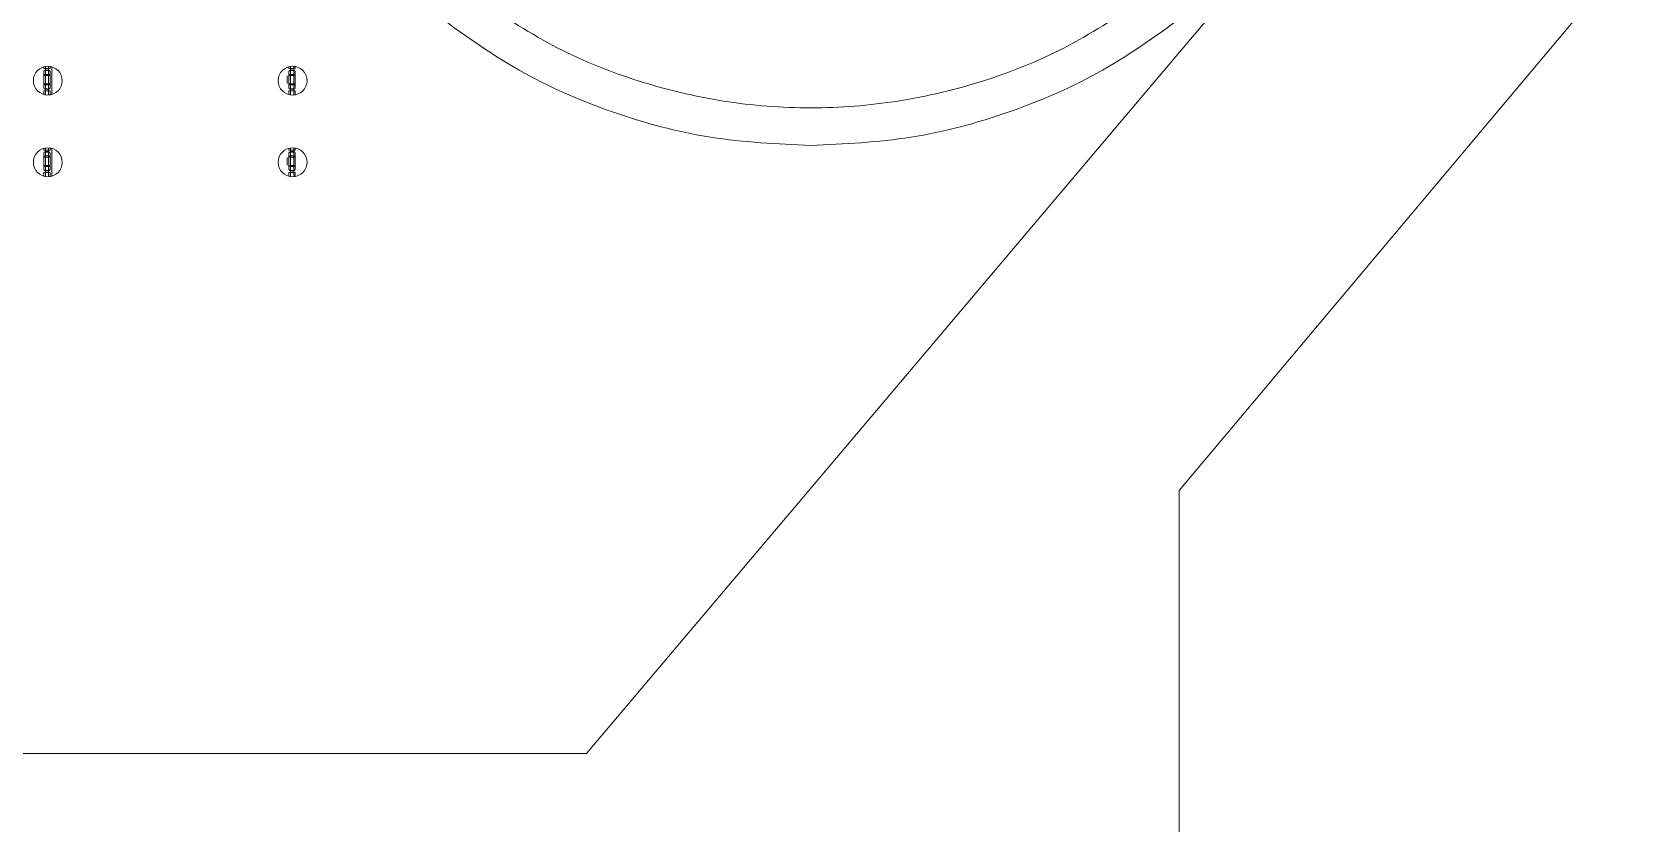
# Model space of a CAD drawing. Header units: millimetres. Extents: x -9 to 221, y -26 to 301.
# Drawn here: x 115.41 to 165.07, y 120.57 to 145.19 of the extents above; entities that cross this region are included whole.
import ezdxf

# ---------------------------------------------------------------- set-up
doc = ezdxf.new("R2010")
doc.units = ezdxf.units.MM

msp = doc.modelspace()

# ---------------------------------------------------------------- linework, layer by layer
at = {"color": 7, "linetype": 'Continuous', "lineweight": 15}
for p, q in [((151.129, 130.917), (196.129, 184.546)), ((170.73, 167.731), (132.68, 122.731)), ((115.783, 144.057), (115.783, 144.107)), ((115.783, 144.057), (115.833, 144.057)), ((115.833, 144.057), (115.833, 144.118)), ((115.833, 144.007), (115.833, 144.057)), ((115.833, 144.057), (115.933, 144.057)), ((115.833, 143.992), (115.833, 144.007)), ((115.833, 144.007), (115.933, 144.007)), ((115.933, 144.007), (115.833, 144.007)), ((115.933, 144.057), (115.933, 144.124)), ((115.933, 144.057), (115.933, 144.007)), ((115.933, 144.057), (115.983, 144.057)), ((115.933, 143.992), (115.933, 144.007)), ((115.983, 144.057), (115.983, 144.119)), ((116.033, 143.242), (116.033, 144.108)), ((123.414, 144.11), (123.414, 144.057)), ((123.464, 144.057), (123.414, 144.057)), ((123.464, 144.12), (123.464, 144.057)), ((123.464, 144.007), (123.464, 144.057)), ((123.464, 144.057), (123.564, 144.057)), ((123.464, 144.007), (123.464, 143.992)), ((123.464, 144.007), (123.564, 144.007)), ((123.564, 144.007), (123.464, 144.007)), ((123.564, 144.124), (123.564, 144.057)), ((123.564, 144.057), (123.564, 144.007)), ((123.614, 144.057), (123.564, 144.057)), ((123.564, 144.007), (123.564, 143.992)), ((123.614, 144.117), (123.614, 144.057)), ((115.783, 143.836), (115.783, 143.957)), ((115.783, 143.578), (115.783, 143.836)), ((115.833, 143.836), (115.783, 143.836)), ((115.783, 143.578), (115.833, 143.578)), ((115.783, 143.457), (115.783, 143.578)), ((115.833, 143.872), (115.833, 143.992)), ((115.933, 143.992), (115.833, 143.992)), ((115.833, 143.836), (115.833, 143.872)), ((115.833, 143.872), (115.933, 143.872)), ((115.933, 143.836), (115.833, 143.836)), ((115.833, 143.578), (115.833, 143.836)), ((115.833, 143.578), (115.933, 143.578)), ((115.833, 143.542), (115.833, 143.578)), ((115.933, 143.542), (115.833, 143.542)), ((115.833, 143.422), (115.833, 143.542)), ((115.933, 143.872), (115.933, 143.992)), ((115.933, 143.836), (115.933, 143.872)), ((115.933, 143.578), (115.933, 143.836)), ((115.983, 143.836), (115.933, 143.836)), ((115.933, 143.578), (115.983, 143.578)), ((115.933, 143.542), (115.933, 143.578)), ((115.933, 143.422), (115.933, 143.542)), ((115.983, 143.836), (115.983, 143.957)), ((115.983, 143.578), (115.983, 143.836)), ((115.983, 143.457), (115.983, 143.578)), ((123.364, 143.828), (123.364, 143.586)), ((123.414, 143.957), (123.414, 143.836)), ((123.414, 143.836), (123.414, 143.578)), ((123.464, 143.836), (123.414, 143.836)), ((123.414, 143.578), (123.464, 143.578)), ((123.414, 143.578), (123.414, 143.457)), ((123.464, 143.992), (123.464, 143.872)), ((123.564, 143.992), (123.464, 143.992)), ((123.464, 143.872), (123.564, 143.872)), ((123.464, 143.872), (123.464, 143.836)), ((123.564, 143.836), (123.464, 143.836)), ((123.464, 143.836), (123.464, 143.578)), ((123.464, 143.578), (123.564, 143.578)), ((123.464, 143.578), (123.464, 143.542)), ((123.564, 143.542), (123.464, 143.542)), ((123.464, 143.542), (123.464, 143.422)), ((123.564, 143.992), (123.564, 143.872)), ((123.564, 143.872), (123.564, 143.836)), ((123.564, 143.836), (123.564, 143.578)), ((123.614, 143.836), (123.564, 143.836)), ((123.564, 143.578), (123.614, 143.578)), ((123.564, 143.578), (123.564, 143.542)), ((123.564, 143.542), (123.564, 143.422)), ((123.614, 143.957), (123.614, 143.836)), ((123.614, 143.836), (123.614, 143.578)), ((123.614, 143.578), (123.614, 143.457)), ((115.783, 143.357), (115.833, 143.357)), ((115.783, 143.243), (115.783, 143.357)), ((115.833, 143.422), (115.933, 143.422)), ((115.833, 143.407), (115.833, 143.422)), ((115.933, 143.407), (115.833, 143.407)), ((115.833, 143.357), (115.833, 143.407)), ((115.833, 143.407), (115.933, 143.407)), ((115.933, 143.357), (115.833, 143.357)), ((115.833, 143.231), (115.833, 143.357)), ((115.933, 143.407), (115.933, 143.422)), ((115.933, 143.407), (115.933, 143.357)), ((115.933, 143.357), (115.983, 143.357)), ((115.933, 143.225), (115.933, 143.357)), ((115.983, 143.231), (115.983, 143.357)), ((123.464, 143.357), (123.414, 143.357)), ((123.414, 143.357), (123.414, 143.24)), ((123.464, 143.422), (123.564, 143.422)), ((123.464, 143.422), (123.464, 143.407)), ((123.564, 143.407), (123.464, 143.407)), ((123.464, 143.357), (123.464, 143.407)), ((123.464, 143.407), (123.564, 143.407)), ((123.564, 143.357), (123.464, 143.357)), ((123.464, 143.357), (123.464, 143.23)), ((123.564, 143.422), (123.564, 143.407)), ((123.564, 143.407), (123.564, 143.357)), ((123.614, 143.357), (123.564, 143.357)), ((123.564, 143.357), (123.564, 143.226)), ((123.614, 143.357), (123.614, 143.233)), ((115.783, 141.517), (115.783, 141.567)), ((115.833, 141.517), (115.833, 141.578)), ((115.933, 141.517), (115.933, 141.584)), ((115.983, 141.517), (115.983, 141.579)), ((116.033, 140.702), (116.033, 141.568)), ((123.414, 141.57), (123.414, 141.517)), ((123.464, 141.58), (123.464, 141.517)), ((123.564, 141.584), (123.564, 141.517)), ((123.614, 141.577), (123.614, 141.517)), ((115.783, 141.517), (115.833, 141.517)), ((115.783, 141.296), (115.783, 141.417)), ((115.783, 141.038), (115.783, 141.296)), ((115.833, 141.296), (115.783, 141.296)), ((115.783, 141.038), (115.833, 141.038)), ((115.783, 140.917), (115.783, 141.038)), ((115.833, 141.467), (115.833, 141.517)), ((115.833, 141.517), (115.933, 141.517)), ((115.833, 141.452), (115.833, 141.467)), ((115.833, 141.467), (115.933, 141.467)), ((115.933, 141.467), (115.833, 141.467)), ((115.833, 141.332), (115.833, 141.452)), ((115.933, 141.452), (115.833, 141.452)), ((115.833, 141.296), (115.833, 141.332)), ((115.833, 141.332), (115.933, 141.332)), ((115.933, 141.296), (115.833, 141.296)), ((115.833, 141.038), (115.833, 141.296)), ((115.833, 141.038), (115.933, 141.038)), ((115.833, 141.002), (115.833, 141.038)), ((115.933, 141.517), (115.933, 141.467)), ((115.933, 141.517), (115.983, 141.517)), ((115.933, 141.452), (115.933, 141.467)), ((115.933, 141.332), (115.933, 141.452)), ((115.933, 141.296), (115.933, 141.332)), ((115.933, 141.038), (115.933, 141.296)), ((115.983, 141.296), (115.933, 141.296)), ((115.933, 141.038), (115.983, 141.038)), ((115.933, 141.002), (115.933, 141.038)), ((115.983, 141.296), (115.983, 141.417)), ((115.983, 141.038), (115.983, 141.296)), ((115.983, 140.917), (115.983, 141.038)), ((123.364, 141.288), (123.364, 141.046)), ((123.464, 141.517), (123.414, 141.517)), ((123.414, 141.417), (123.414, 141.296)), ((123.414, 141.296), (123.414, 141.038)), ((123.464, 141.296), (123.414, 141.296)), ((123.414, 141.038), (123.464, 141.038)), ((123.414, 141.038), (123.414, 140.917)), ((123.464, 141.467), (123.464, 141.517)), ((123.464, 141.517), (123.564, 141.517)), ((123.464, 141.467), (123.464, 141.452)), ((123.464, 141.467), (123.564, 141.467)), ((123.564, 141.467), (123.464, 141.467)), ((123.464, 141.452), (123.464, 141.332)), ((123.564, 141.452), (123.464, 141.452)), ((123.464, 141.332), (123.564, 141.332)), ((123.464, 141.332), (123.464, 141.296)), ((123.564, 141.296), (123.464, 141.296)), ((123.464, 141.296), (123.464, 141.038)), ((123.464, 141.038), (123.564, 141.038)), ((123.464, 141.038), (123.464, 141.002)), ((123.564, 141.517), (123.564, 141.467)), ((123.614, 141.517), (123.564, 141.517)), ((123.564, 141.467), (123.564, 141.452)), ((123.564, 141.452), (123.564, 141.332)), ((123.564, 141.332), (123.564, 141.296)), ((123.564, 141.296), (123.564, 141.038)), ((123.614, 141.296), (123.564, 141.296)), ((123.564, 141.038), (123.614, 141.038)), ((123.564, 141.038), (123.564, 141.002)), ((123.614, 141.417), (123.614, 141.296)), ((123.614, 141.296), (123.614, 141.038)), ((123.614, 141.038), (123.614, 140.917)), ((115.783, 140.817), (115.833, 140.817)), ((115.783, 140.703), (115.783, 140.817)), ((115.933, 141.002), (115.833, 141.002)), ((115.833, 140.882), (115.833, 141.002)), ((115.833, 140.882), (115.933, 140.882)), ((115.833, 140.867), (115.833, 140.882)), ((115.933, 140.867), (115.833, 140.867)), ((115.833, 140.817), (115.833, 140.867)), ((115.933, 140.817), (115.833, 140.817)), ((115.833, 140.691), (115.833, 140.817)), ((115.933, 140.882), (115.933, 141.002)), ((115.933, 140.867), (115.933, 140.882)), ((115.933, 140.867), (115.933, 140.817)), ((115.933, 140.817), (115.983, 140.817)), ((115.933, 140.685), (115.933, 140.817)), ((115.983, 140.691), (115.983, 140.817)), ((123.464, 140.817), (123.414, 140.817)), ((123.414, 140.817), (123.414, 140.7)), ((123.564, 141.002), (123.464, 141.002)), ((123.464, 141.002), (123.464, 140.882)), ((123.464, 140.882), (123.564, 140.882)), ((123.464, 140.882), (123.464, 140.867)), ((123.564, 140.867), (123.464, 140.867)), ((123.464, 140.817), (123.464, 140.867)), ((123.564, 140.817), (123.464, 140.817)), ((123.464, 140.817), (123.464, 140.69)), ((123.564, 141.002), (123.564, 140.882)), ((123.564, 140.882), (123.564, 140.867)), ((123.564, 140.867), (123.564, 140.817)), ((123.614, 140.817), (123.564, 140.817)), ((123.564, 140.817), (123.564, 140.686)), ((123.614, 140.817), (123.614, 140.693)), ((151.129, 20.917), (151.129, 130.917)), ((132.68, 122.731), (78.73, 122.731))]:
    msp.add_line(p, q, dxfattribs=at)
for centre in [(115.91, 143.675), (123.53, 143.675), (115.91, 141.135), (123.53, 141.135)]:
    msp.add_circle(centre, 0.45, dxfattribs=at)
for centre, radius, start, end in [((115.833, 143.957), 0.05, 90, 180), ((115.833, 143.957), 0.05, 90, 180), ((115.933, 143.957), 0.05, 0, 90), ((115.933, 143.957), 0.05, 0, 90), ((123.464, 143.957), 0.05, 90, 180), ((123.464, 143.957), 0.05, 90, 180), ((123.564, 143.957), 0.05, 0, 90), ((123.564, 143.957), 0.05, 0, 90), ((115.827, 143.948), 0.0446, 81.9485, 168.5796), ((115.827, 143.827), 0.0446, 81.9498, 168.5783), ((115.827, 143.586), 0.0446, 191.4217, 278.0502), ((115.939, 143.948), 0.0446, 11.4206, 98.0515), ((115.939, 143.827), 0.0446, 11.4219, 98.0502), ((115.939, 143.586), 0.0446, 261.9498, 348.5781), ((123.458, 143.948), 0.0446, 81.9482, 168.5799), ((123.458, 143.827), 0.0446, 81.9495, 168.5786), ((123.458, 143.586), 0.0446, 191.4214, 278.0505), ((123.57, 143.948), 0.0446, 11.421, 98.0513), ((123.57, 143.827), 0.0446, 11.4223, 98.05), ((123.57, 143.586), 0.0446, 261.95, 348.5777), ((115.827, 143.466), 0.0446, 191.4211, 278.0507), ((115.833, 143.457), 0.05, 180, 270), ((115.833, 143.457), 0.05, 180, 270), ((115.939, 143.466), 0.0446, 261.9492, 348.5787), ((115.933, 143.457), 0.05, 270, 0), ((115.933, 143.457), 0.05, 270, 0), ((123.458, 143.466), 0.0446, 191.4209, 278.051), ((123.464, 143.457), 0.05, 180, 270), ((123.464, 143.457), 0.05, 180, 270), ((123.57, 143.466), 0.0446, 261.9494, 348.5782), ((123.564, 143.457), 0.05, 270, 0), ((123.564, 143.457), 0.05, 270, 0), ((115.833, 141.417), 0.05, 90, 180), ((115.833, 141.417), 0.05, 90, 180), ((115.827, 141.408), 0.0446, 81.9498, 168.5783), ((115.827, 141.287), 0.0446, 81.9513, 168.5769), ((115.827, 141.046), 0.0446, 191.4215, 278.0489), ((115.933, 141.417), 0.05, 0, 90), ((115.933, 141.417), 0.05, 0, 90), ((115.939, 141.408), 0.0446, 11.4219, 98.0502), ((115.939, 141.287), 0.0446, 11.4233, 98.0488), ((115.939, 141.046), 0.0446, 261.951, 348.5783), ((123.464, 141.417), 0.05, 90, 180), ((123.464, 141.417), 0.05, 90, 180), ((123.458, 141.408), 0.0446, 81.9495, 168.5786), ((123.458, 141.287), 0.0446, 81.951, 168.5772), ((123.458, 141.046), 0.0446, 191.4212, 278.0492), ((123.564, 141.417), 0.05, 0, 90), ((123.564, 141.417), 0.05, 0, 90), ((123.57, 141.408), 0.0446, 11.4223, 98.05), ((123.57, 141.287), 0.0446, 11.4238, 98.0486), ((123.57, 141.046), 0.0446, 261.9512, 348.5779), ((115.827, 140.926), 0.0446, 191.4215, 278.0489), ((115.833, 140.917), 0.05, 180, 270), ((115.833, 140.917), 0.05, 180, 270), ((115.939, 140.926), 0.0446, 261.951, 348.5783), ((115.933, 140.917), 0.05, 270, 0), ((115.933, 140.917), 0.05, 270, 0), ((123.458, 140.926), 0.0446, 191.4212, 278.0492), ((123.464, 140.917), 0.05, 180, 270), ((123.464, 140.917), 0.05, 180, 270), ((123.57, 140.926), 0.0446, 261.9512, 348.5779), ((123.564, 140.917), 0.05, 270, 0), ((123.564, 140.917), 0.05, 270, 0)]:
    msp.add_arc(centre, radius, start, end, dxfattribs=at)
for points, knots in [([(149.911, 146.126), (149.141, 145.624), (147.609, 144.628), (145.054, 143.608), (142.396, 142.971), (139.665, 142.76), (136.931, 142.97), (134.269, 143.608), (131.713, 144.628), (130.182, 145.624), (129.411, 146.126)], [0, 0, 0, 0, 0.125904, 0.250271, 0.375188, 0.499759, 0.624581, 0.749758, 0.874112, 1, 1, 1, 1]), ([(127.911, 145.795), (128.78, 145.164), (130.51, 143.908), (133.45, 142.633), (136.517, 141.807), (138.616, 141.706), (139.661, 141.656)], [0, 0, 0, 0, 0.253264, 0.504344, 0.753252, 1, 1, 1, 1]), ([(139.661, 141.656), (140.706, 141.706), (142.805, 141.807), (145.873, 142.633), (148.813, 143.908), (150.543, 145.164), (151.411, 145.795)], [0, 0, 0, 0, 0.246749, 0.495657, 0.746737, 1, 1, 1, 1])]:
    msp.add_open_spline(points, degree=3, knots=knots, dxfattribs=at)

doc.saveas('drawing.dxf')
